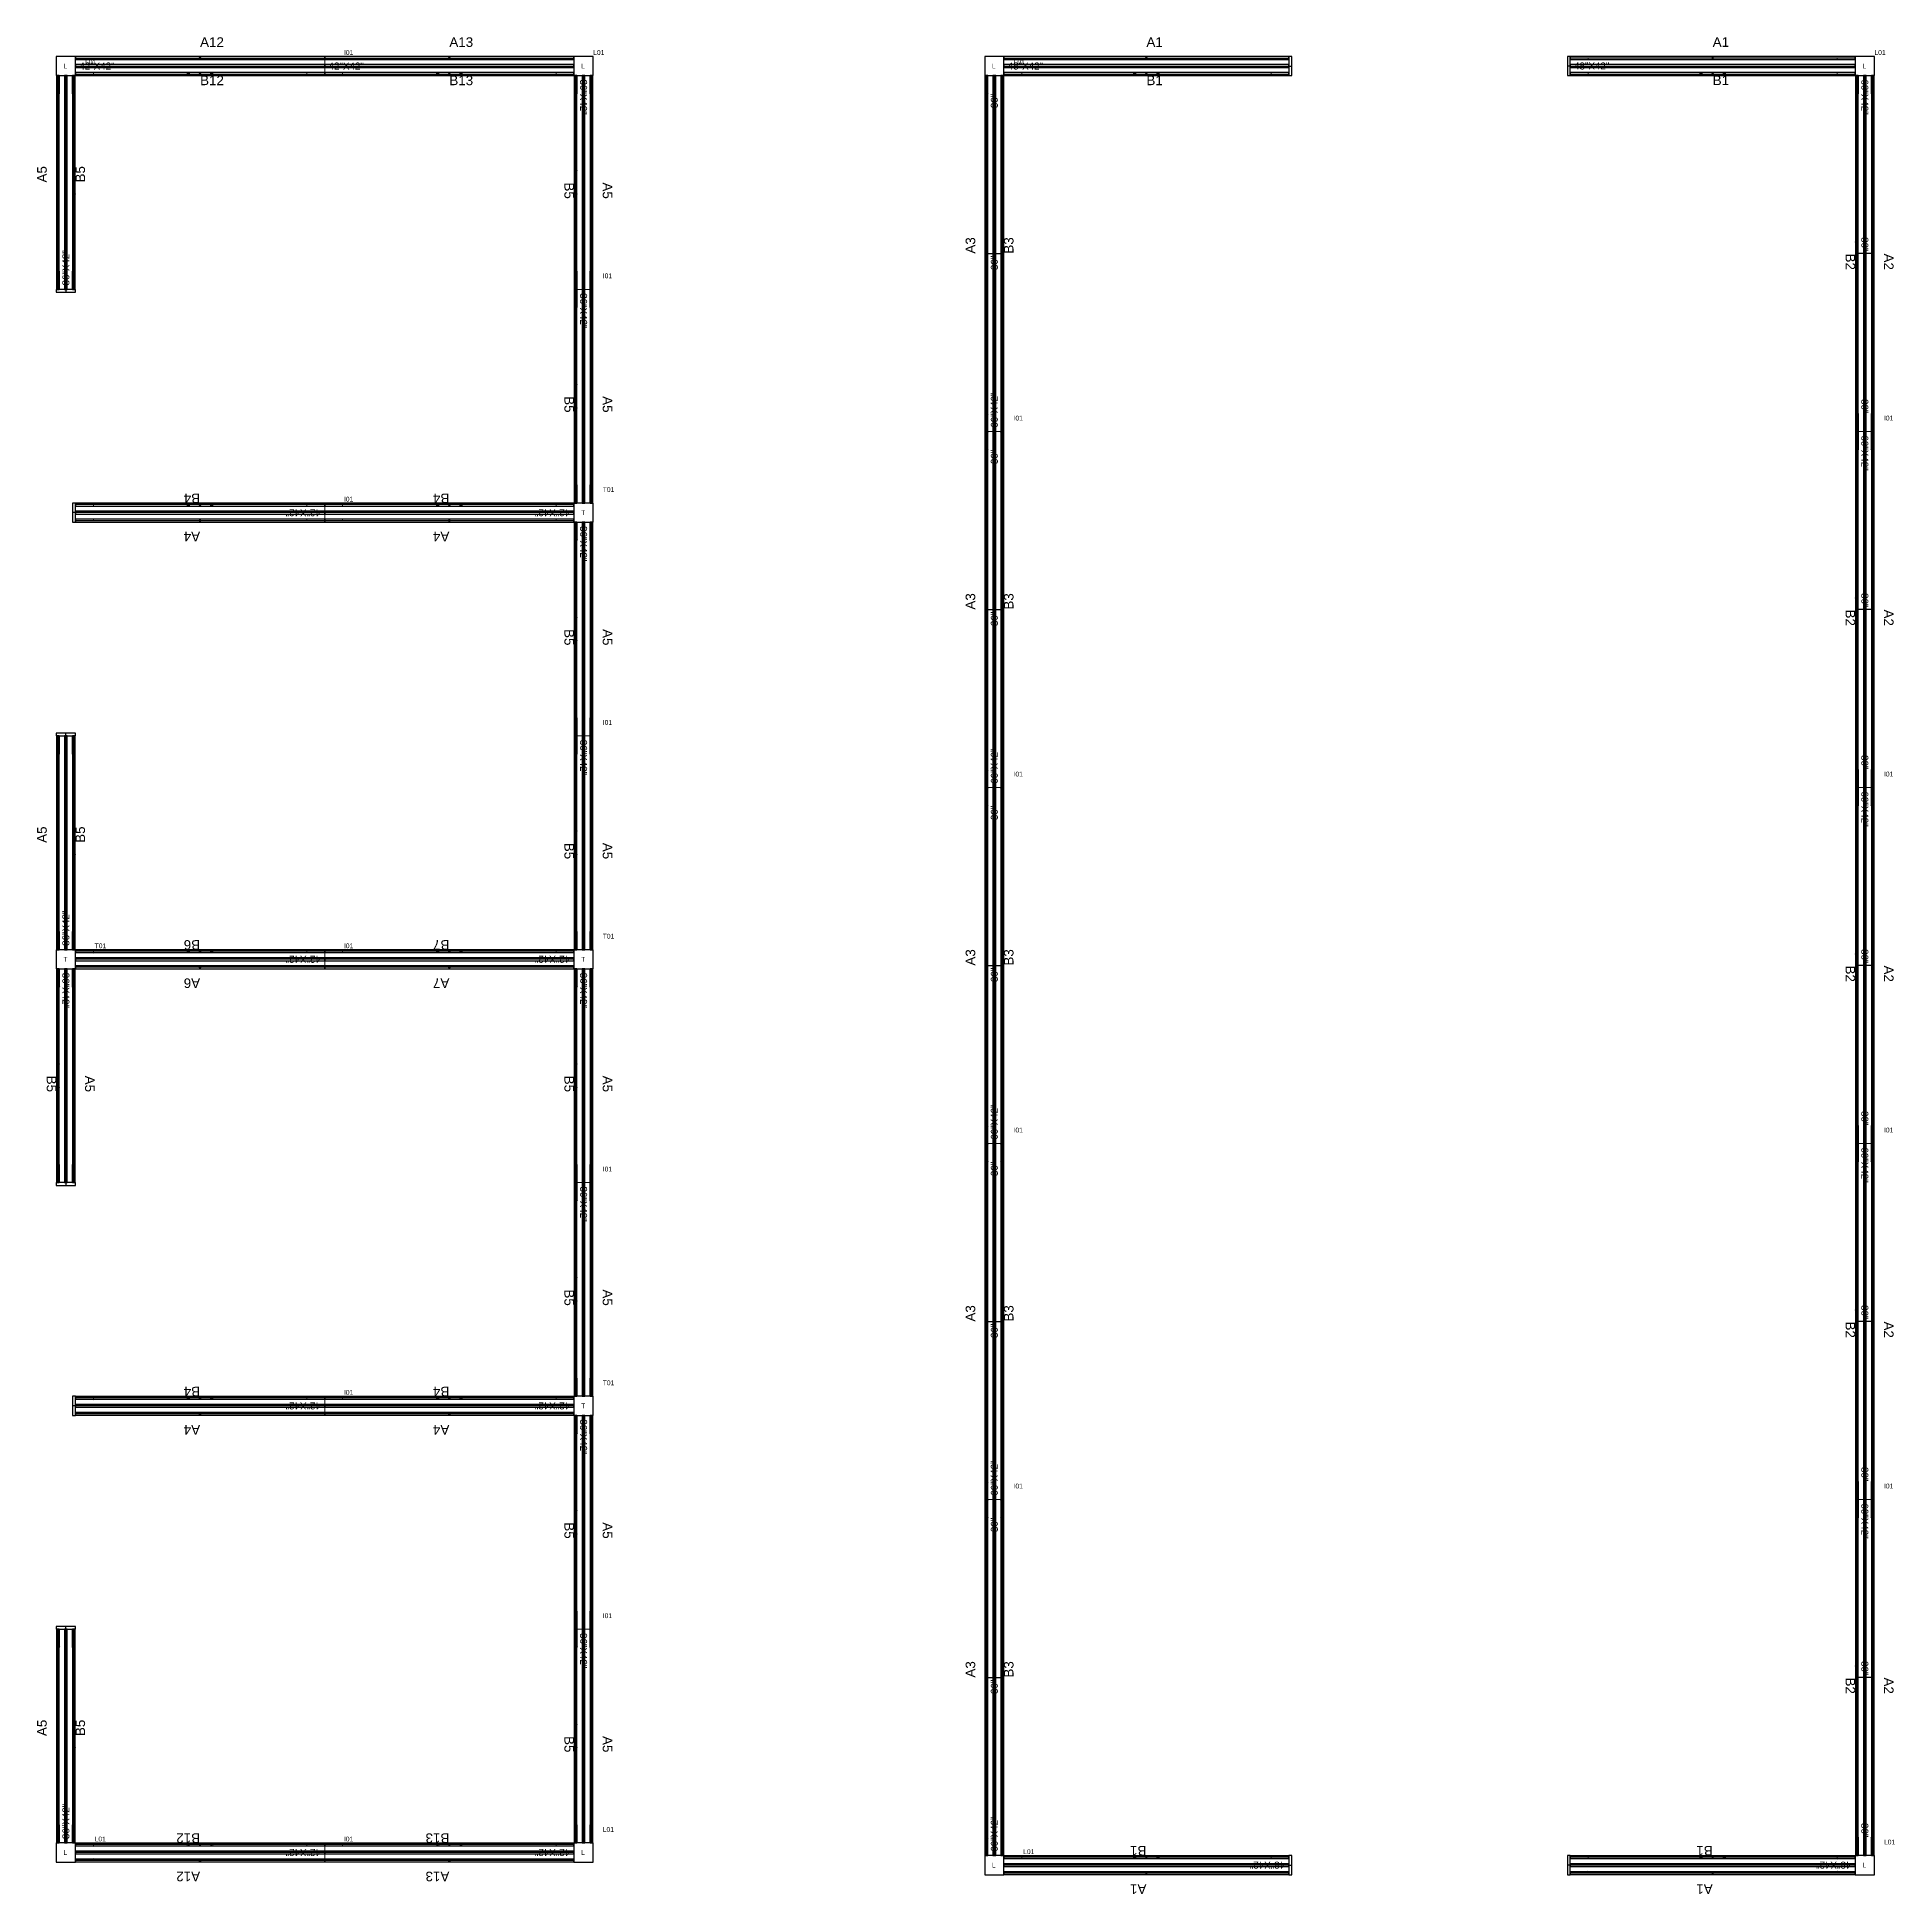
# Model space of a CAD drawing. Header units: millimetres. Extents: x 1390 to 1467.6, y 1790 to 1851.2.
# Drawn here: x 1431.33 to 1439.28, y 1827.03 to 1834.98 of the extents above; entities that cross this region are included whole.
import ezdxf

# ---------------------------------------------------------------- set-up
doc = ezdxf.new("R2010")
doc.units = ezdxf.units.MM
for name, color, linetype in [('DD2D', 7, 'Continuous'), ('DD2D_Geometry', 7, 'Continuous'), ('DDReportes', 7, 'Continuous'), ('Id Unión', 7, 'Continuous')]:
    doc.layers.add(name, color=color, linetype=linetype)
doc.styles.get("Standard").update_dxf_attribs({"font": 'arial.ttf'})

# ---------------------------------------------------------------- blocks, each defined once
blk = doc.blocks.new('DD101036422D')
at = {"color": 1, "linetype": 'Continuous', "lineweight": 0}
for p, q in [((0, -0.0255), (0, 0.0255)), ((0.0017, 0.0275), (0.0218, 0.0275)), ((0.002, 0.0275), (0.0215, 0.0275)), ((0.0747, 0.0275), (0.0215, 0.0275)), ((0.0747, 0.0275), (0.075, 0.0275)), ((0.0765, 0.026), (0.0765, 0.0343)), ((0.8385, 0.0343), (0.0765, 0.0343)), ((0.8385, 0.0343), (0.8385, 0.026)), ((0.8403, 0.0275), (0.84, 0.0275)), ((0.8403, 0.0275), (0.8935, 0.0275)), ((0.9133, 0.0275), (0.8932, 0.0275)), ((0.913, 0.0275), (0.8935, 0.0275)), ((0.915, -0.0255), (0.915, 0.0255)), ((0.025, -0.0275), (0.002, -0.0275)), ((0.025, -0.0275), (0.0747, -0.0275)), ((0.0747, -0.0275), (0.075, -0.0275)), ((0.0765, -0.0343), (0.0765, -0.026)), ((0.8385, -0.0343), (0.0765, -0.0343)), ((0.8385, -0.026), (0.8385, -0.0343)), ((0.8403, -0.0275), (0.84, -0.0275)), ((0.89, -0.0275), (0.8403, -0.0275)), ((0.89, -0.0275), (0.913, -0.0275))]:
    blk.add_line(p, q, dxfattribs=at)
at = {"color": 1}
for p, q in [((0.454, 0.0379), (0.461, 0.0308)), ((0.454, 0.0308), (0.461, 0.0379)), ((0.454, -0.0379), (0.461, -0.0308)), ((0.454, -0.0308), (0.461, -0.0379))]:
    blk.add_line(p, q, dxfattribs=at)
for centre in [(0.4075, -0.0343), (0.5075, -0.0343)]:
    blk.add_circle(centre, 0.005, dxfattribs=at)
at = {"color": 1, "linetype": 'Continuous', "lineweight": 0}
for centre, radius, start, end in [((0.002, 0.0255), 0.00203, 90, 180), ((0.075, 0.026), 0.00151, 10.02098, 90), ((0.075, 0.026), 0.00151, 0, 10.02098), ((0.84, 0.026), 0.00151, 90, 169.97902), ((0.84, 0.026), 0.00151, 169.97902, 180), ((0.84, 0.026), 0.00151, 169.97902, 180), ((0.913, 0.0255), 0.00203, 0, 90), ((0.002, -0.0255), 0.00203, 180, 270), ((0.075, -0.026), 0.00151, 270, 349.97902), ((0.075, -0.026), 0.00151, 349.97902, 0), ((0.84, -0.026), 0.00151, 180, 190.02098), ((0.84, -0.026), 0.00151, 180, 190.02098), ((0.84, -0.026), 0.00151, 190.02098, 270), ((0.913, -0.0255), 0.00203, 270, 0)]:
    blk.add_arc(centre, radius, start, end, dxfattribs=at)
at = {"color": 1}
for p in [(0.4575, 0.0343), (0.4575, -0.0343)]:
    blk.add_point(p, dxfattribs=at)
blk.add_text('36"X42"', height=0.03).set_placement((0.0165, -0.0149))
blk = doc.blocks.new('SPACE_DD10103642')
blk.add_blockref('DD101036422D', (0, 0))
blk = doc.blocks.new('DD101042422D')
at = {"color": 1, "linetype": 'Continuous', "lineweight": 0}
for p, q in [((0, -0.0255), (0, 0.0255)), ((0.0017, 0.0275), (0.0218, 0.0275)), ((0.002, 0.0275), (0.0215, 0.0275)), ((0.0747, 0.0275), (0.0215, 0.0275)), ((0.0747, 0.0275), (0.075, 0.0275)), ((0.0765, 0.026), (0.0765, 0.0343)), ((0.9905, 0.0343), (0.0765, 0.0343)), ((0.9905, 0.0343), (0.9905, 0.026)), ((0.9923, 0.0275), (0.992, 0.0275)), ((0.9923, 0.0275), (1.0455, 0.0275)), ((1.0653, 0.0275), (1.0452, 0.0275)), ((1.065, 0.0275), (1.0455, 0.0275)), ((1.067, -0.0255), (1.067, 0.0255)), ((0.025, -0.0275), (0.002, -0.0275)), ((0.025, -0.0275), (0.0747, -0.0275)), ((0.0747, -0.0275), (0.075, -0.0275)), ((0.0765, -0.0343), (0.0765, -0.026)), ((0.9905, -0.0343), (0.0765, -0.0343)), ((0.9905, -0.026), (0.9905, -0.0343)), ((0.9923, -0.0275), (0.992, -0.0275)), ((1.042, -0.0275), (0.9923, -0.0275)), ((1.042, -0.0275), (1.065, -0.0275))]:
    blk.add_line(p, q, dxfattribs=at)
at = {"color": 1}
for p, q in [((0.53, 0.0379), (0.537, 0.0308)), ((0.53, 0.0308), (0.537, 0.0379)), ((0.53, -0.0379), (0.537, -0.0308)), ((0.53, -0.0308), (0.537, -0.0379))]:
    blk.add_line(p, q, dxfattribs=at)
for centre in [(0.4835, -0.0343), (0.5835, -0.0343)]:
    blk.add_circle(centre, 0.005, dxfattribs=at)
at = {"color": 1, "linetype": 'Continuous', "lineweight": 0}
for centre, radius, start, end in [((0.002, 0.0255), 0.00203, 90, 180), ((0.075, 0.026), 0.00151, 10.02098, 90), ((0.075, 0.026), 0.00151, 0, 10.02098), ((0.992, 0.026), 0.00151, 90, 169.97902), ((0.992, 0.026), 0.00151, 169.97902, 180), ((0.992, 0.026), 0.00151, 169.97902, 180), ((1.065, 0.0255), 0.00203, 0, 90), ((0.002, -0.0255), 0.00203, 180, 270), ((0.075, -0.026), 0.00151, 270, 349.97902), ((0.075, -0.026), 0.00151, 349.97902, 0), ((0.992, -0.026), 0.00151, 180, 190.02098), ((0.992, -0.026), 0.00151, 180, 190.02098), ((0.992, -0.026), 0.00151, 190.02098, 270), ((1.065, -0.0255), 0.00203, 270, 0)]:
    blk.add_arc(centre, radius, start, end, dxfattribs=at)
at = {"color": 1}
for p in [(0.5335, 0.0343), (0.5335, -0.0343)]:
    blk.add_point(p, dxfattribs=at)
blk.add_text('42"X42"', height=0.03).set_placement((0.0165, -0.0149))
blk = doc.blocks.new('SPACE_DD10104242')
blk.add_blockref('DD101042422D', (0, 0))
blk = doc.blocks.new('DD101048422D')
at = {"color": 1, "linetype": 'Continuous', "lineweight": 0}
for p, q in [((0, -0.0255), (0, 0.0255)), ((0.0017, 0.0275), (0.0218, 0.0275)), ((0.002, 0.0275), (0.0215, 0.0275)), ((0.0747, 0.0275), (0.0215, 0.0275)), ((0.0747, 0.0275), (0.075, 0.0275)), ((0.0765, 0.026), (0.0765, 0.0343)), ((1.1435, 0.0343), (0.0765, 0.0343)), ((1.1435, 0.0343), (1.1435, 0.026)), ((1.1453, 0.0275), (1.145, 0.0275)), ((1.1453, 0.0275), (1.1985, 0.0275)), ((1.2183, 0.0275), (1.1982, 0.0275)), ((1.218, 0.0275), (1.1985, 0.0275)), ((1.22, -0.0255), (1.22, 0.0255)), ((0.025, -0.0275), (0.002, -0.0275)), ((0.025, -0.0275), (0.0747, -0.0275)), ((0.0747, -0.0275), (0.075, -0.0275)), ((0.0765, -0.0343), (0.0765, -0.026)), ((1.1435, -0.0343), (0.0765, -0.0343)), ((1.1435, -0.026), (1.1435, -0.0343)), ((1.1453, -0.0275), (1.145, -0.0275)), ((1.195, -0.0275), (1.1453, -0.0275)), ((1.195, -0.0275), (1.218, -0.0275))]:
    blk.add_line(p, q, dxfattribs=at)
at = {"color": 1}
for p, q in [((0.6065, 0.0379), (0.6135, 0.0308)), ((0.6065, 0.0308), (0.6135, 0.0379)), ((0.6065, -0.0379), (0.6135, -0.0308)), ((0.6065, -0.0308), (0.6135, -0.0379))]:
    blk.add_line(p, q, dxfattribs=at)
for centre in [(0.56, -0.0343), (0.66, -0.0343)]:
    blk.add_circle(centre, 0.005, dxfattribs=at)
at = {"color": 1, "linetype": 'Continuous', "lineweight": 0}
for centre, radius, start, end in [((0.002, 0.0255), 0.00203, 90, 180), ((0.075, 0.026), 0.00151, 10.02098, 90), ((0.075, 0.026), 0.00151, 0, 10.02098), ((1.145, 0.026), 0.00151, 90, 169.97902), ((1.145, 0.026), 0.00151, 169.97902, 180), ((1.145, 0.026), 0.00151, 169.97902, 180), ((1.218, 0.0255), 0.00203, 0, 90), ((0.002, -0.0255), 0.00203, 180, 270), ((0.075, -0.026), 0.00151, 270, 349.97902), ((0.075, -0.026), 0.00151, 349.97902, 0), ((1.145, -0.026), 0.00151, 180, 190.02098), ((1.145, -0.026), 0.00151, 180, 190.02098), ((1.145, -0.026), 0.00151, 190.02098, 270), ((1.218, -0.0255), 0.00203, 270, 0)]:
    blk.add_arc(centre, radius, start, end, dxfattribs=at)
at = {"color": 1}
for p in [(0.61, 0.0343), (0.61, -0.0343)]:
    blk.add_point(p, dxfattribs=at)
blk.add_text('48"X42"', height=0.03).set_placement((0.0165, -0.0149))
blk = doc.blocks.new('SPACE_DD10104842')
blk.add_blockref('DD101048422D', (0, 0))
blk = doc.blocks.new('DD101060422D')
at = {"color": 1, "linetype": 'Continuous', "lineweight": 0}
for p, q in [((0, -0.0255), (0, 0.0255)), ((0.0017, 0.0275), (0.0218, 0.0275)), ((0.002, 0.0275), (0.0215, 0.0275)), ((0.0747, 0.0275), (0.0215, 0.0275)), ((0.0747, 0.0275), (0.075, 0.0275)), ((0.0765, 0.026), (0.0765, 0.0343)), ((1.4475, 0.0343), (0.0765, 0.0343)), ((1.4475, 0.0343), (1.4475, 0.026)), ((1.4493, 0.0275), (1.449, 0.0275)), ((1.4493, 0.0275), (1.5025, 0.0275)), ((1.5223, 0.0275), (1.5022, 0.0275)), ((1.522, 0.0275), (1.5025, 0.0275)), ((1.524, -0.0255), (1.524, 0.0255)), ((0.025, -0.0275), (0.002, -0.0275)), ((0.025, -0.0275), (0.0747, -0.0275)), ((0.0747, -0.0275), (0.075, -0.0275)), ((0.0765, -0.0343), (0.0765, -0.026)), ((1.4475, -0.0343), (0.0765, -0.0343)), ((1.4475, -0.026), (1.4475, -0.0343)), ((1.4493, -0.0275), (1.449, -0.0275)), ((1.499, -0.0275), (1.4493, -0.0275)), ((1.499, -0.0275), (1.522, -0.0275))]:
    blk.add_line(p, q, dxfattribs=at)
at = {"color": 1}
for p, q in [((0.7585, 0.0379), (0.7655, 0.0308)), ((0.7585, 0.0308), (0.7655, 0.0379)), ((0.762, 0.0343), (0.762, -0.0343)), ((0.7585, -0.0379), (0.7655, -0.0308)), ((0.7585, -0.0308), (0.7655, -0.0379))]:
    blk.add_line(p, q, dxfattribs=at)
for centre in [(0.712, -0.0343), (0.812, -0.0343)]:
    blk.add_circle(centre, 0.005, dxfattribs=at)
at = {"color": 1, "linetype": 'Continuous', "lineweight": 0}
for centre, radius, start, end in [((0.002, 0.0255), 0.00203, 90, 180), ((0.075, 0.026), 0.00151, 10.02098, 90), ((0.075, 0.026), 0.00151, 0, 10.02098), ((1.449, 0.026), 0.00151, 90, 169.97902), ((1.449, 0.026), 0.00151, 169.97902, 180), ((1.449, 0.026), 0.00151, 169.97902, 180), ((1.522, 0.0255), 0.00203, 0, 90), ((0.002, -0.0255), 0.00203, 180, 270), ((0.075, -0.026), 0.00151, 270, 349.97902), ((0.075, -0.026), 0.00151, 349.97902, 0), ((1.449, -0.026), 0.00151, 180, 190.02098), ((1.449, -0.026), 0.00151, 180, 190.02098), ((1.449, -0.026), 0.00151, 190.02098, 270), ((1.522, -0.0255), 0.00203, 270, 0)]:
    blk.add_arc(centre, radius, start, end, dxfattribs=at)
at = {"color": 1}
for p in [(0.762, 0.0343), (0.762, -0.0343)]:
    blk.add_point(p, dxfattribs=at)
for s, p in [('60"X42"', (0.0165, -0.0149)), ('30"', (0.6916, -0.0149)), ('30"', (1.3849, -0.0149))]:
    blk.add_text(s, height=0.03).set_placement(p)
blk = doc.blocks.new('SPACE_DD10106042')
blk.add_blockref('DD101060422D', (0, 0))
blk = doc.blocks.new('DD3021422D')
for p, q in [((0, 0.041), (0, -0.041)), ((0.012, 0.041), (0, 0.041)), ((0.012, -0.041), (0.012, 0.041)), ((0, -0.041), (0.012, -0.041))]:
    blk.add_line(p, q)
blk = doc.blocks.new('SPACE_DD302142')
blk.add_blockref('DD3021422D', (0, 0))

msp = doc.modelspace()

# ---------------------------------------------------------------- linework, layer by layer
at = {"layer": 'DD2D'}
for p, q in [((1431.4904, 1834.889), (1432.5574, 1834.889)), ((1432.5574, 1834.889), (1433.6244, 1834.889)), ((1435.4648, 1834.889), (1436.6848, 1834.889)), ((1437.8888, 1834.8891), (1439.1088, 1834.8891)), ((1431.4151, 1833.8987), (1431.4151, 1834.8137)), ((1431.4494, 1834.8137), (1431.4494, 1834.8138)), ((1431.4494, 1833.8987), (1431.4494, 1834.8137)), ((1431.4494, 1833.8987), (1431.4494, 1834.8137)), ((1431.4837, 1833.8987), (1431.4837, 1834.8137)), ((1431.4904, 1834.8547), (1432.5574, 1834.8547)), ((1431.4904, 1834.8547), (1432.5574, 1834.8547)), ((1431.4904, 1834.8204), (1432.5574, 1834.8204)), ((1432.5574, 1834.8547), (1432.5575, 1834.8547)), ((1432.5574, 1834.8547), (1433.6244, 1834.8547)), ((1432.5574, 1834.8547), (1433.6244, 1834.8547)), ((1432.5574, 1834.8204), (1433.6244, 1834.8204)), ((1433.6244, 1834.8547), (1433.6245, 1834.8547)), ((1433.6311, 1834.8137), (1433.6311, 1833.8987)), ((1433.6654, 1834.8137), (1433.6654, 1833.8987)), ((1433.6654, 1834.8137), (1433.6654, 1833.8987)), ((1433.6997, 1834.8137), (1433.6997, 1833.8987)), ((1435.3895, 1833.2897), (1435.3895, 1834.8137)), ((1435.4238, 1834.8137), (1435.4238, 1834.8138)), ((1435.4238, 1833.2897), (1435.4238, 1834.8137)), ((1435.4238, 1833.2897), (1435.4238, 1834.8137)), ((1435.4581, 1833.2897), (1435.4581, 1834.8137)), ((1435.4648, 1834.8547), (1436.6848, 1834.8547)), ((1435.4648, 1834.8547), (1436.6848, 1834.8547)), ((1435.4648, 1834.8204), (1436.6848, 1834.8204)), ((1436.6848, 1834.8547), (1436.6968, 1834.8547)), ((1437.8888, 1834.8548), (1437.8768, 1834.8548)), ((1437.8888, 1834.8548), (1439.1088, 1834.8548)), ((1437.8888, 1834.8548), (1439.1088, 1834.8548)), ((1437.8888, 1834.8205), (1439.1088, 1834.8205)), ((1439.1088, 1834.8548), (1439.1089, 1834.8548)), ((1439.1155, 1834.8138), (1439.1155, 1833.2898)), ((1439.1498, 1834.8138), (1439.1498, 1833.2898)), ((1439.1498, 1834.8138), (1439.1498, 1833.2898)), ((1439.1841, 1834.8138), (1439.1841, 1833.2898)), ((1431.4494, 1833.8987), (1431.4494, 1833.8867)), ((1433.6311, 1833.8987), (1433.6311, 1832.9837)), ((1433.6654, 1833.8987), (1433.6654, 1833.8986)), ((1433.6654, 1833.8987), (1433.6654, 1832.9837)), ((1433.6654, 1833.8987), (1433.6654, 1832.9837)), ((1433.6997, 1833.8987), (1433.6997, 1832.9837)), ((1435.3895, 1831.7657), (1435.3895, 1833.2897)), ((1435.4238, 1833.2897), (1435.4238, 1833.2898)), ((1435.4238, 1831.7657), (1435.4238, 1833.2897)), ((1435.4238, 1831.7657), (1435.4238, 1833.2897)), ((1435.4581, 1831.7657), (1435.4581, 1833.2897)), ((1439.1155, 1833.2898), (1439.1155, 1831.7658)), ((1439.1498, 1833.2898), (1439.1498, 1833.2897)), ((1439.1498, 1833.2898), (1439.1498, 1831.7658)), ((1439.1498, 1833.2898), (1439.1498, 1831.7658)), ((1439.1841, 1833.2898), (1439.1841, 1831.7658)), ((1432.5574, 1832.977), (1431.4904, 1832.977)), ((1433.6244, 1832.977), (1432.5574, 1832.977)), ((1433.6654, 1832.9837), (1433.6654, 1832.9836)), ((1431.4904, 1832.9427), (1431.4784, 1832.9427)), ((1432.5574, 1832.9427), (1431.4904, 1832.9427)), ((1432.5574, 1832.9427), (1431.4904, 1832.9427)), ((1432.5574, 1832.9084), (1431.4904, 1832.9084)), ((1432.5574, 1832.9427), (1432.5573, 1832.9427)), ((1433.6244, 1832.9427), (1432.5574, 1832.9427)), ((1433.6244, 1832.9427), (1432.5574, 1832.9427)), ((1433.6244, 1832.9084), (1432.5574, 1832.9084)), ((1433.6311, 1832.9017), (1433.6311, 1831.9867)), ((1433.6654, 1832.9017), (1433.6654, 1831.9867)), ((1433.6654, 1832.9017), (1433.6654, 1831.9867)), ((1433.6997, 1832.9017), (1433.6997, 1831.9867)), ((1431.4151, 1831.0717), (1431.4151, 1831.9867)), ((1431.4494, 1831.9867), (1431.4494, 1831.9987)), ((1431.4494, 1831.0717), (1431.4494, 1831.9867)), ((1431.4494, 1831.0717), (1431.4494, 1831.9867)), ((1431.4837, 1831.0717), (1431.4837, 1831.9867)), ((1433.6311, 1831.9867), (1433.6311, 1831.0717)), ((1433.6654, 1831.9867), (1433.6654, 1831.9866)), ((1433.6654, 1831.9867), (1433.6654, 1831.0717)), ((1433.6654, 1831.9867), (1433.6654, 1831.0717)), ((1433.6997, 1831.9867), (1433.6997, 1831.0717)), ((1435.3895, 1830.2417), (1435.3895, 1831.7657)), ((1435.4238, 1831.7657), (1435.4238, 1831.7658)), ((1435.4238, 1830.2417), (1435.4238, 1831.7657)), ((1435.4238, 1830.2417), (1435.4238, 1831.7657)), ((1435.4581, 1830.2417), (1435.4581, 1831.7657)), ((1439.1155, 1831.7658), (1439.1155, 1830.2418)), ((1439.1498, 1831.7658), (1439.1498, 1831.7657)), ((1439.1498, 1831.7658), (1439.1498, 1830.2418)), ((1439.1498, 1831.7658), (1439.1498, 1830.2418)), ((1439.1841, 1831.7658), (1439.1841, 1830.2418)), ((1432.5574, 1831.065), (1431.4904, 1831.065)), ((1433.6244, 1831.065), (1432.5574, 1831.065)), ((1433.6654, 1831.0717), (1433.6654, 1831.0716)), ((1431.4151, 1830.9897), (1431.4151, 1830.0747)), ((1431.4494, 1830.9897), (1431.4494, 1830.0747)), ((1431.4494, 1830.9897), (1431.4494, 1830.0747)), ((1431.4837, 1830.9897), (1431.4837, 1830.0747)), ((1431.4904, 1831.0307), (1431.4903, 1831.0307)), ((1432.5574, 1831.0307), (1431.4904, 1831.0307)), ((1432.5574, 1831.0307), (1431.4904, 1831.0307)), ((1432.5574, 1830.9964), (1431.4904, 1830.9964)), ((1432.5574, 1831.0307), (1432.5573, 1831.0307)), ((1433.6244, 1831.0307), (1432.5574, 1831.0307)), ((1433.6244, 1831.0307), (1432.5574, 1831.0307)), ((1433.6244, 1830.9964), (1432.5574, 1830.9964)), ((1433.6311, 1830.9897), (1433.6311, 1830.0747)), ((1433.6654, 1830.9897), (1433.6654, 1830.0747)), ((1433.6654, 1830.9897), (1433.6654, 1830.0747)), ((1433.6997, 1830.9897), (1433.6997, 1830.0747)), ((1435.3895, 1828.7177), (1435.3895, 1830.2417)), ((1435.4238, 1830.2417), (1435.4238, 1830.2418)), ((1435.4238, 1828.7177), (1435.4238, 1830.2417)), ((1435.4238, 1828.7177), (1435.4238, 1830.2417)), ((1435.4581, 1828.7177), (1435.4581, 1830.2417)), ((1439.1155, 1830.2418), (1439.1155, 1828.7178)), ((1439.1498, 1830.2418), (1439.1498, 1830.2417)), ((1439.1498, 1830.2418), (1439.1498, 1828.7178)), ((1439.1498, 1830.2418), (1439.1498, 1828.7178)), ((1439.1841, 1830.2418), (1439.1841, 1828.7178)), ((1431.4494, 1830.0747), (1431.4494, 1830.0627)), ((1433.6311, 1830.0747), (1433.6311, 1829.1597)), ((1433.6654, 1830.0747), (1433.6654, 1830.0746)), ((1433.6654, 1830.0747), (1433.6654, 1829.1597)), ((1433.6654, 1830.0747), (1433.6654, 1829.1597)), ((1433.6997, 1830.0747), (1433.6997, 1829.1597)), ((1432.5574, 1829.153), (1431.4904, 1829.153)), ((1433.6244, 1829.153), (1432.5574, 1829.153)), ((1433.6654, 1829.1597), (1433.6654, 1829.1596)), ((1431.4904, 1829.1187), (1431.4784, 1829.1187)), ((1432.5574, 1829.1187), (1431.4904, 1829.1187)), ((1432.5574, 1829.1187), (1431.4904, 1829.1187)), ((1432.5574, 1829.0844), (1431.4904, 1829.0844)), ((1432.5574, 1829.1187), (1432.5573, 1829.1187)), ((1433.6244, 1829.1187), (1432.5574, 1829.1187)), ((1433.6244, 1829.1187), (1432.5574, 1829.1187)), ((1433.6244, 1829.0844), (1432.5574, 1829.0844)), ((1433.6311, 1829.0777), (1433.6311, 1828.1627)), ((1433.6654, 1829.0777), (1433.6654, 1828.1627)), ((1433.6654, 1829.0777), (1433.6654, 1828.1627)), ((1433.6997, 1829.0777), (1433.6997, 1828.1627)), ((1435.3895, 1827.1937), (1435.3895, 1828.7177)), ((1435.4238, 1828.7177), (1435.4238, 1828.7178)), ((1435.4238, 1827.1937), (1435.4238, 1828.7177)), ((1435.4238, 1827.1937), (1435.4238, 1828.7177)), ((1435.4581, 1827.1937), (1435.4581, 1828.7177)), ((1439.1155, 1828.7178), (1439.1155, 1827.1938)), ((1439.1498, 1828.7178), (1439.1498, 1828.7177)), ((1439.1498, 1828.7178), (1439.1498, 1827.1938)), ((1439.1498, 1828.7178), (1439.1498, 1827.1938)), ((1439.1841, 1828.7178), (1439.1841, 1827.1938)), ((1431.4151, 1827.2477), (1431.4151, 1828.1627)), ((1431.4494, 1828.1627), (1431.4494, 1828.1747)), ((1431.4494, 1827.2477), (1431.4494, 1828.1627)), ((1431.4494, 1827.2477), (1431.4494, 1828.1627)), ((1431.4837, 1827.2477), (1431.4837, 1828.1627)), ((1433.6311, 1828.1627), (1433.6311, 1827.2477)), ((1433.6654, 1828.1627), (1433.6654, 1828.1626)), ((1433.6654, 1828.1627), (1433.6654, 1827.2477)), ((1433.6654, 1828.1627), (1433.6654, 1827.2477)), ((1433.6997, 1828.1627), (1433.6997, 1827.2477)), ((1432.5574, 1827.241), (1431.4904, 1827.241)), ((1433.6244, 1827.241), (1432.5574, 1827.241)), ((1433.6654, 1827.2477), (1433.6654, 1827.2476)), ((1431.4904, 1827.2067), (1431.4903, 1827.2067)), ((1432.5574, 1827.2067), (1431.4904, 1827.2067)), ((1432.5574, 1827.2067), (1431.4904, 1827.2067)), ((1432.5574, 1827.1724), (1431.4904, 1827.1724)), ((1432.5574, 1827.2067), (1432.5573, 1827.2067)), ((1433.6244, 1827.2067), (1432.5574, 1827.2067)), ((1433.6244, 1827.2067), (1432.5574, 1827.2067)), ((1433.6244, 1827.1724), (1432.5574, 1827.1724)), ((1435.4648, 1827.1527), (1435.4647, 1827.1527)), ((1436.6848, 1827.187), (1435.4648, 1827.187)), ((1436.6848, 1827.1527), (1435.4648, 1827.1527)), ((1436.6848, 1827.1527), (1435.4648, 1827.1527)), ((1436.6848, 1827.1527), (1436.6968, 1827.1527)), ((1437.8888, 1827.1528), (1437.8768, 1827.1528)), ((1439.1088, 1827.1871), (1437.8888, 1827.1871)), ((1439.1088, 1827.1528), (1437.8888, 1827.1528)), ((1439.1088, 1827.1528), (1437.8888, 1827.1528)), ((1439.1498, 1827.1938), (1439.1498, 1827.1937)), ((1436.6848, 1827.1184), (1435.4648, 1827.1184)), ((1439.1088, 1827.1185), (1437.8888, 1827.1185))]:
    msp.add_line(p, q, dxfattribs=at)
msp.add_lwpolyline([(1433.6244, 1829.1597), (1433.6244, 1829.0776), (1433.7064, 1829.0776), (1433.7064, 1829.1597)], close=True, dxfattribs=at)
at = {"layer": 'DD2D_Geometry'}
for points in [[(1431.4904, 1834.8137), (1431.4904, 1834.8958), (1431.4084, 1834.8958), (1431.4084, 1834.8137)], [(1431.4904, 1834.883), (1432.5574, 1834.883), (1432.5574, 1834.895), (1431.4904, 1834.895)], [(1432.5574, 1834.883), (1433.6244, 1834.883), (1433.6244, 1834.895), (1432.5574, 1834.895)], [(1433.6244, 1834.8137), (1433.7065, 1834.8137), (1433.7065, 1834.8957), (1433.6244, 1834.8957)], [(1435.4648, 1834.8137), (1435.4648, 1834.8958), (1435.3828, 1834.8958), (1435.3828, 1834.8137)], [(1435.4648, 1834.883), (1436.6848, 1834.883), (1436.6848, 1834.895), (1435.4648, 1834.895)], [(1437.8888, 1834.8831), (1439.1088, 1834.8831), (1439.1088, 1834.8951), (1437.8888, 1834.8951)], [(1439.1088, 1834.8138), (1439.1909, 1834.8138), (1439.1909, 1834.8958), (1439.1088, 1834.8958)], [(1431.4211, 1833.8987), (1431.4211, 1834.8137), (1431.4091, 1834.8137), (1431.4091, 1833.8987)], [(1431.4554, 1833.8987), (1431.4554, 1834.8137), (1431.4434, 1834.8137), (1431.4434, 1833.8987)], [(1431.4897, 1833.8987), (1431.4897, 1834.8137), (1431.4777, 1834.8137), (1431.4777, 1833.8987)], [(1431.4904, 1834.8487), (1432.5574, 1834.8487), (1432.5574, 1834.8607), (1431.4904, 1834.8607)], [(1431.4904, 1834.8144), (1432.5574, 1834.8144), (1432.5574, 1834.8264), (1431.4904, 1834.8264)], [(1432.5574, 1834.8487), (1433.6244, 1834.8487), (1433.6244, 1834.8607), (1432.5574, 1834.8607)], [(1432.5574, 1834.8547), (1432.5575, 1834.8547), (1432.5575, 1834.8547), (1432.5574, 1834.8547)], [(1432.5574, 1834.8144), (1433.6244, 1834.8144), (1433.6244, 1834.8264), (1432.5574, 1834.8264)], [(1433.6251, 1834.8137), (1433.6251, 1833.8987), (1433.6371, 1833.8987), (1433.6371, 1834.8137)], [(1433.6594, 1834.8137), (1433.6594, 1833.8987), (1433.6714, 1833.8987), (1433.6714, 1834.8137)], [(1433.6937, 1834.8137), (1433.6937, 1833.8987), (1433.7057, 1833.8987), (1433.7057, 1834.8137)], [(1435.3955, 1833.2897), (1435.3955, 1834.8137), (1435.3835, 1834.8137), (1435.3835, 1833.2897)], [(1435.4298, 1833.2897), (1435.4298, 1834.8137), (1435.4178, 1834.8137), (1435.4178, 1833.2897)], [(1435.4641, 1833.2897), (1435.4641, 1834.8137), (1435.4521, 1834.8137), (1435.4521, 1833.2897)], [(1435.4648, 1834.8487), (1436.6848, 1834.8487), (1436.6848, 1834.8607), (1435.4648, 1834.8607)], [(1435.4648, 1834.8144), (1436.6848, 1834.8144), (1436.6848, 1834.8264), (1435.4648, 1834.8264)], [(1437.8888, 1834.8488), (1439.1088, 1834.8488), (1439.1088, 1834.8608), (1437.8888, 1834.8608)], [(1437.8888, 1834.8145), (1439.1088, 1834.8145), (1439.1088, 1834.8265), (1437.8888, 1834.8265)], [(1439.1095, 1834.8138), (1439.1095, 1833.2898), (1439.1215, 1833.2898), (1439.1215, 1834.8138)], [(1439.1438, 1834.8138), (1439.1438, 1833.2898), (1439.1558, 1833.2898), (1439.1558, 1834.8138)], [(1439.1781, 1834.8138), (1439.1781, 1833.2898), (1439.1901, 1833.2898), (1439.1901, 1834.8138)], [(1433.6251, 1833.8987), (1433.6251, 1832.9837), (1433.6371, 1832.9837), (1433.6371, 1833.8987)], [(1433.6594, 1833.8987), (1433.6594, 1832.9837), (1433.6714, 1832.9837), (1433.6714, 1833.8987)], [(1433.6654, 1833.8986), (1433.6654, 1833.8986), (1433.6654, 1833.8987), (1433.6654, 1833.8987)], [(1433.6937, 1833.8987), (1433.6937, 1832.9837), (1433.7057, 1832.9837), (1433.7057, 1833.8987)], [(1435.3955, 1831.7657), (1435.3955, 1833.2897), (1435.3835, 1833.2897), (1435.3835, 1831.7657)], [(1435.4298, 1831.7657), (1435.4298, 1833.2897), (1435.4178, 1833.2897), (1435.4178, 1831.7657)], [(1435.4238, 1833.2897), (1435.4238, 1833.2897), (1435.4238, 1833.2898), (1435.4238, 1833.2898)], [(1435.4641, 1831.7657), (1435.4641, 1833.2897), (1435.4521, 1833.2897), (1435.4521, 1831.7657)], [(1439.1095, 1833.2898), (1439.1095, 1831.7658), (1439.1215, 1831.7658), (1439.1215, 1833.2898)], [(1439.1438, 1833.2898), (1439.1438, 1831.7658), (1439.1558, 1831.7658), (1439.1558, 1833.2898)], [(1439.1498, 1833.2897), (1439.1498, 1833.2897), (1439.1498, 1833.2898), (1439.1498, 1833.2898)], [(1439.1781, 1833.2898), (1439.1781, 1831.7658), (1439.1901, 1831.7658), (1439.1901, 1833.2898)], [(1432.5574, 1832.983), (1431.4904, 1832.983), (1431.4904, 1832.971), (1432.5574, 1832.971)], [(1433.6244, 1832.983), (1432.5574, 1832.983), (1432.5574, 1832.971), (1433.6244, 1832.971)], [(1433.6244, 1832.9837), (1433.6244, 1832.9016), (1433.7064, 1832.9016), (1433.7064, 1832.9837)], [(1432.5574, 1832.9487), (1431.4904, 1832.9487), (1431.4904, 1832.9367), (1432.5574, 1832.9367)], [(1432.5574, 1832.9144), (1431.4904, 1832.9144), (1431.4904, 1832.9024), (1432.5574, 1832.9024)], [(1432.5573, 1832.9427), (1432.5574, 1832.9427), (1432.5574, 1832.9427), (1432.5573, 1832.9427)], [(1433.6244, 1832.9487), (1432.5574, 1832.9487), (1432.5574, 1832.9367), (1433.6244, 1832.9367)], [(1433.6244, 1832.9144), (1432.5574, 1832.9144), (1432.5574, 1832.9024), (1433.6244, 1832.9024)], [(1433.6251, 1832.9017), (1433.6251, 1831.9867), (1433.6371, 1831.9867), (1433.6371, 1832.9017)], [(1433.6594, 1832.9017), (1433.6594, 1831.9867), (1433.6714, 1831.9867), (1433.6714, 1832.9017)], [(1433.6937, 1832.9017), (1433.6937, 1831.9867), (1433.7057, 1831.9867), (1433.7057, 1832.9017)], [(1431.4211, 1831.0717), (1431.4211, 1831.9867), (1431.4091, 1831.9867), (1431.4091, 1831.0717)], [(1431.4554, 1831.0717), (1431.4554, 1831.9867), (1431.4434, 1831.9867), (1431.4434, 1831.0717)], [(1431.4897, 1831.0717), (1431.4897, 1831.9867), (1431.4777, 1831.9867), (1431.4777, 1831.0717)], [(1433.6251, 1831.9867), (1433.6251, 1831.0717), (1433.6371, 1831.0717), (1433.6371, 1831.9867)], [(1433.6594, 1831.9867), (1433.6594, 1831.0717), (1433.6714, 1831.0717), (1433.6714, 1831.9867)], [(1433.6654, 1831.9866), (1433.6654, 1831.9866), (1433.6654, 1831.9867), (1433.6654, 1831.9867)], [(1433.6937, 1831.9867), (1433.6937, 1831.0717), (1433.7057, 1831.0717), (1433.7057, 1831.9867)], [(1435.3955, 1830.2417), (1435.3955, 1831.7657), (1435.3835, 1831.7657), (1435.3835, 1830.2417)], [(1435.4298, 1830.2417), (1435.4298, 1831.7657), (1435.4178, 1831.7657), (1435.4178, 1830.2417)], [(1435.4238, 1831.7657), (1435.4238, 1831.7657), (1435.4238, 1831.7658), (1435.4238, 1831.7658)], [(1435.4641, 1830.2417), (1435.4641, 1831.7657), (1435.4521, 1831.7657), (1435.4521, 1830.2417)], [(1439.1095, 1831.7658), (1439.1095, 1830.2418), (1439.1215, 1830.2418), (1439.1215, 1831.7658)], [(1439.1438, 1831.7658), (1439.1438, 1830.2418), (1439.1558, 1830.2418), (1439.1558, 1831.7658)], [(1439.1498, 1831.7657), (1439.1498, 1831.7657), (1439.1498, 1831.7658), (1439.1498, 1831.7658)], [(1439.1781, 1831.7658), (1439.1781, 1830.2418), (1439.1901, 1830.2418), (1439.1901, 1831.7658)], [(1431.4904, 1831.0717), (1431.4083, 1831.0717), (1431.4083, 1830.9897), (1431.4904, 1830.9897)], [(1432.5574, 1831.071), (1431.4904, 1831.071), (1431.4904, 1831.059), (1432.5574, 1831.059)], [(1433.6244, 1831.071), (1432.5574, 1831.071), (1432.5574, 1831.059), (1433.6244, 1831.059)], [(1433.6244, 1831.0717), (1433.6244, 1830.9896), (1433.7064, 1830.9896), (1433.7064, 1831.0717)], [(1431.4091, 1830.9897), (1431.4091, 1830.0747), (1431.4211, 1830.0747), (1431.4211, 1830.9897)], [(1431.4434, 1830.9897), (1431.4434, 1830.0747), (1431.4554, 1830.0747), (1431.4554, 1830.9897)], [(1431.4777, 1830.9897), (1431.4777, 1830.0747), (1431.4897, 1830.0747), (1431.4897, 1830.9897)], [(1432.5574, 1831.0367), (1431.4904, 1831.0367), (1431.4904, 1831.0247), (1432.5574, 1831.0247)], [(1432.5574, 1831.0024), (1431.4904, 1831.0024), (1431.4904, 1830.9904), (1432.5574, 1830.9904)], [(1432.5573, 1831.0307), (1432.5574, 1831.0307), (1432.5574, 1831.0307), (1432.5573, 1831.0307)], [(1433.6244, 1831.0367), (1432.5574, 1831.0367), (1432.5574, 1831.0247), (1433.6244, 1831.0247)], [(1433.6244, 1831.0024), (1432.5574, 1831.0024), (1432.5574, 1830.9904), (1433.6244, 1830.9904)], [(1433.6251, 1830.9897), (1433.6251, 1830.0747), (1433.6371, 1830.0747), (1433.6371, 1830.9897)], [(1433.6594, 1830.9897), (1433.6594, 1830.0747), (1433.6714, 1830.0747), (1433.6714, 1830.9897)], [(1433.6937, 1830.9897), (1433.6937, 1830.0747), (1433.7057, 1830.0747), (1433.7057, 1830.9897)], [(1435.3955, 1828.7177), (1435.3955, 1830.2417), (1435.3835, 1830.2417), (1435.3835, 1828.7177)], [(1435.4298, 1828.7177), (1435.4298, 1830.2417), (1435.4178, 1830.2417), (1435.4178, 1828.7177)], [(1435.4238, 1830.2417), (1435.4238, 1830.2417), (1435.4238, 1830.2418), (1435.4238, 1830.2418)], [(1435.4641, 1828.7177), (1435.4641, 1830.2417), (1435.4521, 1830.2417), (1435.4521, 1828.7177)], [(1439.1095, 1830.2418), (1439.1095, 1828.7178), (1439.1215, 1828.7178), (1439.1215, 1830.2418)], [(1439.1438, 1830.2418), (1439.1438, 1828.7178), (1439.1558, 1828.7178), (1439.1558, 1830.2418)], [(1439.1498, 1830.2417), (1439.1498, 1830.2417), (1439.1498, 1830.2418), (1439.1498, 1830.2418)], [(1439.1781, 1830.2418), (1439.1781, 1828.7178), (1439.1901, 1828.7178), (1439.1901, 1830.2418)], [(1433.6251, 1830.0747), (1433.6251, 1829.1597), (1433.6371, 1829.1597), (1433.6371, 1830.0747)], [(1433.6594, 1830.0747), (1433.6594, 1829.1597), (1433.6714, 1829.1597), (1433.6714, 1830.0747)], [(1433.6654, 1830.0746), (1433.6654, 1830.0746), (1433.6654, 1830.0747), (1433.6654, 1830.0747)], [(1433.6937, 1830.0747), (1433.6937, 1829.1597), (1433.7057, 1829.1597), (1433.7057, 1830.0747)], [(1432.5574, 1829.159), (1431.4904, 1829.159), (1431.4904, 1829.147), (1432.5574, 1829.147)], [(1433.6244, 1829.159), (1432.5574, 1829.159), (1432.5574, 1829.147), (1433.6244, 1829.147)], [(1433.6244, 1829.1597), (1433.6244, 1829.0776), (1433.7064, 1829.0776), (1433.7064, 1829.1597)], [(1432.5574, 1829.1247), (1431.4904, 1829.1247), (1431.4904, 1829.1127), (1432.5574, 1829.1127)], [(1432.5574, 1829.0904), (1431.4904, 1829.0904), (1431.4904, 1829.0784), (1432.5574, 1829.0784)], [(1432.5573, 1829.1187), (1432.5574, 1829.1187), (1432.5574, 1829.1187), (1432.5573, 1829.1187)], [(1433.6244, 1829.1247), (1432.5574, 1829.1247), (1432.5574, 1829.1127), (1433.6244, 1829.1127)], [(1433.6244, 1829.0904), (1432.5574, 1829.0904), (1432.5574, 1829.0784), (1433.6244, 1829.0784)], [(1433.6251, 1829.0777), (1433.6251, 1828.1627), (1433.6371, 1828.1627), (1433.6371, 1829.0777)], [(1433.6594, 1829.0777), (1433.6594, 1828.1627), (1433.6714, 1828.1627), (1433.6714, 1829.0777)], [(1433.6937, 1829.0777), (1433.6937, 1828.1627), (1433.7057, 1828.1627), (1433.7057, 1829.0777)], [(1435.3955, 1827.1937), (1435.3955, 1828.7177), (1435.3835, 1828.7177), (1435.3835, 1827.1937)], [(1435.4298, 1827.1937), (1435.4298, 1828.7177), (1435.4178, 1828.7177), (1435.4178, 1827.1937)], [(1435.4238, 1828.7177), (1435.4238, 1828.7177), (1435.4238, 1828.7178), (1435.4238, 1828.7178)], [(1435.4641, 1827.1937), (1435.4641, 1828.7177), (1435.4521, 1828.7177), (1435.4521, 1827.1937)], [(1439.1095, 1828.7178), (1439.1095, 1827.1938), (1439.1215, 1827.1938), (1439.1215, 1828.7178)], [(1439.1438, 1828.7178), (1439.1438, 1827.1938), (1439.1558, 1827.1938), (1439.1558, 1828.7178)], [(1439.1498, 1828.7177), (1439.1498, 1828.7177), (1439.1498, 1828.7178), (1439.1498, 1828.7178)], [(1439.1781, 1828.7178), (1439.1781, 1827.1938), (1439.1901, 1827.1938), (1439.1901, 1828.7178)], [(1431.4211, 1827.2477), (1431.4211, 1828.1627), (1431.4091, 1828.1627), (1431.4091, 1827.2477)], [(1431.4554, 1827.2477), (1431.4554, 1828.1627), (1431.4434, 1828.1627), (1431.4434, 1827.2477)], [(1431.4897, 1827.2477), (1431.4897, 1828.1627), (1431.4777, 1828.1627), (1431.4777, 1827.2477)], [(1433.6251, 1828.1627), (1433.6251, 1827.2477), (1433.6371, 1827.2477), (1433.6371, 1828.1627)], [(1433.6594, 1828.1627), (1433.6594, 1827.2477), (1433.6714, 1827.2477), (1433.6714, 1828.1627)], [(1433.6654, 1828.1626), (1433.6654, 1828.1626), (1433.6654, 1828.1627), (1433.6654, 1828.1627)], [(1433.6937, 1828.1627), (1433.6937, 1827.2477), (1433.7057, 1827.2477), (1433.7057, 1828.1627)], [(1431.4904, 1827.2477), (1431.4083, 1827.2477), (1431.4083, 1827.1657), (1431.4904, 1827.1657)], [(1432.5574, 1827.247), (1431.4904, 1827.247), (1431.4904, 1827.235), (1432.5574, 1827.235)], [(1433.6244, 1827.247), (1432.5574, 1827.247), (1432.5574, 1827.235), (1433.6244, 1827.235)], [(1433.6244, 1827.2477), (1433.6244, 1827.1656), (1433.7064, 1827.1656), (1433.7064, 1827.2477)], [(1432.5574, 1827.2127), (1431.4904, 1827.2127), (1431.4904, 1827.2007), (1432.5574, 1827.2007)], [(1432.5574, 1827.1784), (1431.4904, 1827.1784), (1431.4904, 1827.1664), (1432.5574, 1827.1664)], [(1432.5573, 1827.2067), (1432.5574, 1827.2067), (1432.5574, 1827.2067), (1432.5573, 1827.2067)], [(1433.6244, 1827.2127), (1432.5574, 1827.2127), (1432.5574, 1827.2007), (1433.6244, 1827.2007)], [(1433.6244, 1827.1784), (1432.5574, 1827.1784), (1432.5574, 1827.1664), (1433.6244, 1827.1664)], [(1435.4648, 1827.1937), (1435.3827, 1827.1937), (1435.3827, 1827.1117), (1435.4648, 1827.1117)], [(1436.6848, 1827.193), (1435.4648, 1827.193), (1435.4648, 1827.181), (1436.6848, 1827.181)], [(1436.6848, 1827.1587), (1435.4648, 1827.1587), (1435.4648, 1827.1467), (1436.6848, 1827.1467)], [(1439.1088, 1827.1931), (1437.8888, 1827.1931), (1437.8888, 1827.1811), (1439.1088, 1827.1811)], [(1439.1088, 1827.1588), (1437.8888, 1827.1588), (1437.8888, 1827.1468), (1439.1088, 1827.1468)], [(1439.1088, 1827.1938), (1439.1088, 1827.1117), (1439.1908, 1827.1117), (1439.1908, 1827.1938)], [(1436.6848, 1827.1244), (1435.4648, 1827.1244), (1435.4648, 1827.1124), (1436.6848, 1827.1124)], [(1439.1088, 1827.1245), (1437.8888, 1827.1245), (1437.8888, 1827.1125), (1439.1088, 1827.1125)]]:
    msp.add_lwpolyline(points, close=True, dxfattribs=at)

# ---------------------------------------------------------------- block references
for name, p in [('SPACE_DD10104242', (1431.4904, 1834.8547)), ('SPACE_DD10104242', (1432.5574, 1834.8547)), ('SPACE_DD10104842', (1435.4648, 1834.8547)), ('SPACE_DD302142', (1436.6848, 1834.8547)), ('SPACE_DD10104842', (1437.8888, 1834.8548)), ('SPACE_DD302142', (1436.6848, 1827.1527))]:
    msp.add_blockref(name, p, dxfattribs=at)
for name, p, rotation in [('SPACE_DD302142', (1437.8888, 1834.8548), 180), ('SPACE_DD10103642', (1431.4494, 1833.8987), 90), ('SPACE_DD10103642', (1433.6654, 1834.8137), 270), ('SPACE_DD10106042', (1435.4238, 1833.2897), 90), ('SPACE_DD10106042', (1439.1498, 1834.8138), 270), ('SPACE_DD302142', (1431.4494, 1833.8987), 270), ('SPACE_DD10103642', (1433.6654, 1833.8987), 270), ('SPACE_DD10106042', (1435.4238, 1831.7657), 90), ('SPACE_DD10106042', (1439.1498, 1833.2898), 270), ('SPACE_DD302142', (1431.4904, 1832.9427), 180), ('SPACE_DD10104242', (1432.5574, 1832.9427), 180), ('SPACE_DD10104242', (1433.6244, 1832.9427), 180), ('SPACE_DD10103642', (1433.6654, 1832.9017), 270), ('SPACE_DD302142', (1431.4494, 1831.9867), 90), ('SPACE_DD10103642', (1431.4494, 1831.0717), 90), ('SPACE_DD10103642', (1433.6654, 1831.9867), 270), ('SPACE_DD10106042', (1435.4238, 1830.2417), 90), ('SPACE_DD10106042', (1439.1498, 1831.7658), 270), ('SPACE_DD10104242', (1432.5574, 1831.0307), 180), ('SPACE_DD10104242', (1433.6244, 1831.0307), 180), ('SPACE_DD10103642', (1431.4494, 1830.9897), 270), ('SPACE_DD10103642', (1433.6654, 1830.9897), 270), ('SPACE_DD10106042', (1435.4238, 1828.7177), 90), ('SPACE_DD10106042', (1439.1498, 1830.2418), 270), ('SPACE_DD302142', (1431.4494, 1830.0747), 270), ('SPACE_DD10103642', (1433.6654, 1830.0747), 270), ('SPACE_DD302142', (1431.4904, 1829.1187), 180), ('SPACE_DD10104242', (1432.5574, 1829.1187), 180), ('SPACE_DD10104242', (1433.6244, 1829.1187), 180), ('SPACE_DD10103642', (1433.6654, 1829.0777), 270), ('SPACE_DD10106042', (1435.4238, 1827.1937), 90), ('SPACE_DD10106042', (1439.1498, 1828.7178), 270), ('SPACE_DD302142', (1431.4494, 1828.1627), 90), ('SPACE_DD10103642', (1431.4494, 1827.2477), 90), ('SPACE_DD10103642', (1433.6654, 1828.1627), 270), ('SPACE_DD10104242', (1432.5574, 1827.2067), 180), ('SPACE_DD10104242', (1433.6244, 1827.2067), 180), ('SPACE_DD10104842', (1436.6848, 1827.1527), 180), ('SPACE_DD302142', (1437.8888, 1827.1528), 180), ('SPACE_DD10104842', (1439.1088, 1827.1528), 180)]:
    msp.add_blockref(name, p, dxfattribs=dict(at, rotation=rotation))

# ---------------------------------------------------------------- texts
at = {"layer": 'DD2D'}
msp.add_text('T', height=0.0205, dxfattribs=at).set_placement((1433.6551, 1829.1085))
at = {"layer": 'DD2D_Geometry'}
for s, p in [('L', (1431.4391, 1834.8445)), ('L', (1433.6551, 1834.8445)), ('L', (1435.4136, 1834.8445)), ('L', (1439.1396, 1834.8446)), ('T', (1433.6551, 1832.9325)), ('T', (1431.4391, 1831.0205)), ('T', (1433.6551, 1831.0205)), ('T', (1433.6551, 1829.1085)), ('L', (1431.4391, 1827.1965)), ('L', (1433.6551, 1827.1965)), ('L', (1435.4136, 1827.1425)), ('L', (1439.1396, 1827.1426))]:
    msp.add_text(s, height=0.0205, dxfattribs=at).set_placement(p)
at = {"layer": 'DDReportes'}
for s, p in [('A12', (1432.0239, 1834.9367)), ('A13', (1433.0909, 1834.9367)), ('A1', (1436.0748, 1834.9367)), ('A1', (1438.4988, 1834.9368)), ('B12', (1432.0239, 1834.7727)), ('B13', (1433.0909, 1834.7727)), ('B1', (1436.0748, 1834.7727)), ('B1', (1438.4988, 1834.7728))]:
    msp.add_text(s, height=0.041, dxfattribs=at).set_placement(p)
for s, rotation, p in [('A5', 90, (1431.3674, 1834.3562)), ('B5', 90, (1431.5314, 1834.3562)), ('B5', 270, (1433.5834, 1834.3562)), ('A5', 270, (1433.7474, 1834.3562)), ('A3', 90, (1435.3418, 1834.0517)), ('B3', 90, (1435.5058, 1834.0517)), ('B2', 270, (1439.0678, 1834.0518)), ('A2', 270, (1439.2318, 1834.0518)), ('B5', 270, (1433.5834, 1833.4412)), ('A5', 270, (1433.7474, 1833.4412)), ('B4', 180, (1432.0239, 1833.0247)), ('B4', 180, (1433.0909, 1833.0247)), ('A4', 180, (1432.0239, 1832.8607)), ('A4', 180, (1433.0909, 1832.8607)), ('A3', 90, (1435.3418, 1832.5277)), ('B3', 90, (1435.5058, 1832.5277)), ('B2', 270, (1439.0678, 1832.5278)), ('A2', 270, (1439.2318, 1832.5278)), ('B5', 270, (1433.5834, 1832.4442)), ('A5', 270, (1433.7474, 1832.4442)), ('A5', 90, (1431.3674, 1831.5292)), ('B5', 90, (1431.5314, 1831.5292)), ('A5', 270, (1433.7474, 1831.5292)), ('B5', 270, (1433.5834, 1831.5292)), ('B6', 180, (1432.0239, 1831.1127)), ('B7', 180, (1433.0909, 1831.1127)), ('A3', 90, (1435.3418, 1831.0037)), ('B3', 90, (1435.5058, 1831.0037)), ('B2', 270, (1439.0678, 1831.0038)), ('A2', 270, (1439.2318, 1831.0038)), ('A6', 180, (1432.0239, 1830.9487)), ('A7', 180, (1433.0909, 1830.9487)), ('B5', 270, (1431.3674, 1830.5322)), ('A5', 270, (1431.5314, 1830.5322)), ('B5', 270, (1433.5834, 1830.5322)), ('A5', 270, (1433.7474, 1830.5322)), ('B5', 270, (1433.5834, 1829.6172)), ('A5', 270, (1433.7474, 1829.6172)), ('A3', 90, (1435.3418, 1829.4797)), ('B3', 90, (1435.5058, 1829.4797)), ('B2', 270, (1439.0678, 1829.4798)), ('A2', 270, (1439.2318, 1829.4798)), ('B4', 180, (1432.0239, 1829.2007)), ('B4', 180, (1433.0909, 1829.2007)), ('A4', 180, (1432.0239, 1829.0367)), ('A4', 180, (1433.0909, 1829.0367)), ('B5', 270, (1433.5834, 1828.6202)), ('A5', 270, (1433.7474, 1828.6202)), ('A3', 90, (1435.3418, 1827.9557)), ('B3', 90, (1435.5058, 1827.9557)), ('B2', 270, (1439.0678, 1827.9558)), ('A2', 270, (1439.2318, 1827.9558)), ('A5', 90, (1431.3674, 1827.7052)), ('B5', 90, (1431.5314, 1827.7052)), ('B5', 270, (1433.5834, 1827.7052)), ('A5', 270, (1433.7474, 1827.7052)), ('B12', 180, (1432.0239, 1827.2887)), ('B13', 180, (1433.0909, 1827.2887)), ('B1', 180, (1436.0748, 1827.2347)), ('B1', 180, (1438.4988, 1827.2348)), ('A12', 180, (1432.0239, 1827.1247)), ('A13', 180, (1433.0909, 1827.1247)), ('A1', 180, (1436.0748, 1827.0707)), ('A1', 180, (1438.4988, 1827.0708))]:
    msp.add_text(s, height=0.041, rotation=rotation, dxfattribs=at).set_placement(p)
at = {"layer": 'Id Unión'}
for s, p in [('L01', (1431.5317, 1834.8613)), ('I01', (1432.6397, 1834.9022)), ('L01', (1433.7067, 1834.9022)), ('L01', (1435.5061, 1834.8613)), ('L01', (1439.1912, 1834.9023)), ('I01', (1433.7477, 1833.9462)), ('I01', (1435.5061, 1833.3373)), ('I01', (1439.2321, 1833.3373)), ('T01', (1433.7477, 1833.0312)), ('I01', (1432.6396, 1832.9902)), ('I01', (1433.7477, 1832.0342)), ('I01', (1435.5061, 1831.8133)), ('I01', (1439.2321, 1831.8133)), ('T01', (1433.7477, 1831.1192)), ('T01', (1431.5726, 1831.0782)), ('I01', (1432.6396, 1831.0782)), ('I01', (1435.5061, 1830.2893)), ('I01', (1439.2321, 1830.2893)), ('I01', (1433.7477, 1830.1222)), ('T01', (1433.7477, 1829.2072)), ('I01', (1432.6396, 1829.1662)), ('I01', (1435.5061, 1828.7653)), ('I01', (1439.2321, 1828.7653)), ('I01', (1433.7477, 1828.2102)), ('L01', (1433.7477, 1827.2952)), ('L01', (1431.5726, 1827.2542)), ('I01', (1432.6396, 1827.2542)), ('L01', (1439.2321, 1827.2413)), ('L01', (1435.5471, 1827.2002))]:
    msp.add_text(s, height=0.0205, dxfattribs=at).set_placement(p)

doc.saveas('drawing.dxf')
